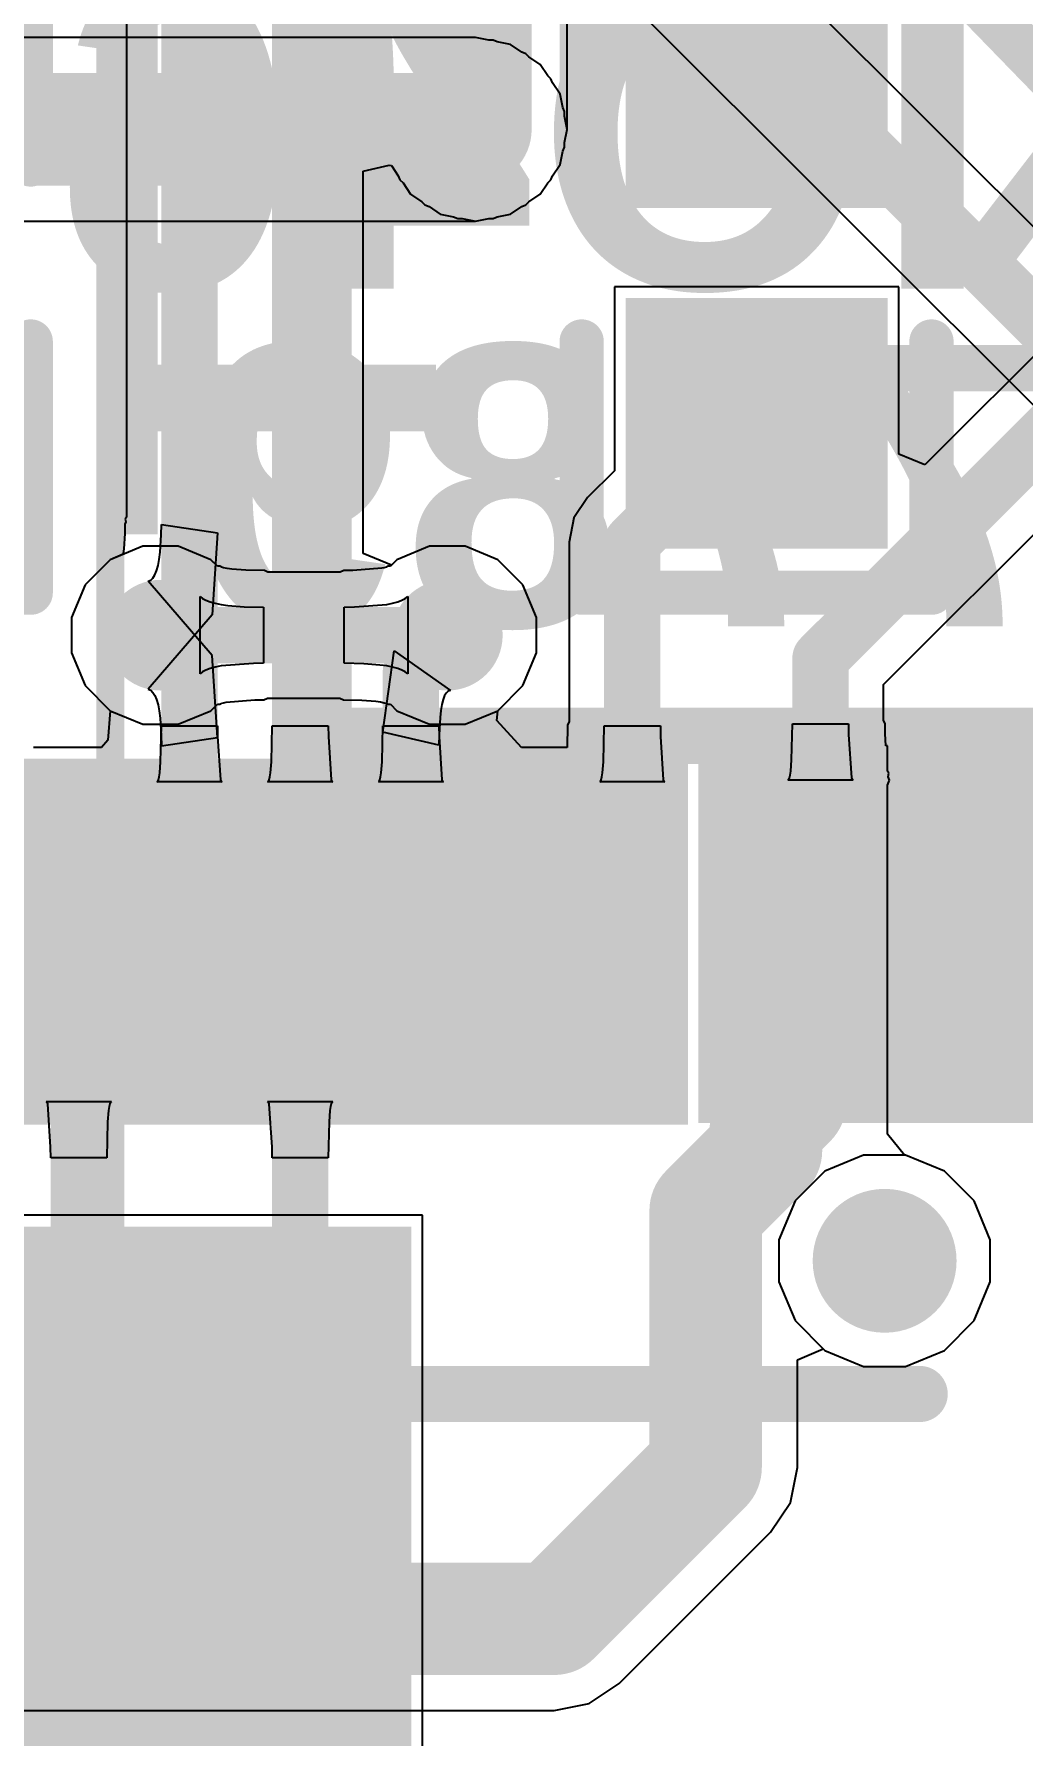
# Model space of a CAD drawing. Header units: millimetres. Extents: x 263 to 304.8, y 57.6 to 115.4.
# Drawn here: x 294.14 to 298.61, y 62.01 to 69.7 of the extents above; entities that cross this region are included whole.
import ezdxf

# ---------------------------------------------------------------- set-up
doc = ezdxf.new("R2010")
doc.units = ezdxf.units.MM
for name, color, linetype in [('BottomLayer', 5, 'Continuous'), ('BottomOverlay', 54, 'Continuous'), ('BottomPaste', 16, 'Continuous'), ('BottomSolder', 6, 'Continuous'), ('PadHoleLayer', 156, 'Continuous'), ('TopLayer', 1, 'Continuous'), ('TopOverlay', 2, 'Continuous'), ('TopPaste', 8, 'Continuous'), ('TopSolder', 216, 'Continuous'), ('ViaHoleLayer', 16, 'Continuous')]:
    doc.layers.add(name, color=color, linetype=linetype)
doc.styles.add('Arial', font='arialbd.ttf', dxfattribs={"height": 0.2})

# ---------------------------------------------------------------- blocks, each defined once
blk = doc.blocks.new('LC_0603_R_17')
at = {"layer": 'TopLayer'}
for points in [[(-1.235, 0.49), (-0.305, 0.49), (-0.305, -0.49), (-1.235, -0.49)], [(0.305, 0.49), (1.235, 0.49), (1.235, -0.49), (0.305, -0.49)]]:
    blk.add_hatch(color=1, dxfattribs=at).paths.add_polyline_path(points)
at = {"layer": 'TopPaste'}
for points in [[(-1.235, 0.49), (-0.305, 0.49), (-0.305, -0.49), (-1.235, -0.49)], [(0.305, 0.49), (1.235, 0.49), (1.235, -0.49), (0.305, -0.49)]]:
    blk.add_hatch(color=8, dxfattribs=at).paths.add_polyline_path(points)
at = {"layer": 'TopSolder'}
for points in [[(-1.3366, 0.5916), (-0.2034, 0.5916), (-0.2034, -0.5916), (-1.3366, -0.5916)], [(0.2034, 0.5916), (1.3366, 0.5916), (1.3366, -0.5916), (0.2034, -0.5916)]]:
    blk.add_hatch(color=216, dxfattribs=at).paths.add_polyline_path(points)
at = {"layer": 'TopOverlay', "const_width": 0.2}
for points in [[(-0.4, 0.79), (-1.535, 0.79)], [(-1.535, -0.79), (-1.535, 0.79)], [(1.535, 0.79), (0.4, 0.79)], [(1.535, -0.79), (1.535, 0.79)], [(-0.4, -0.79), (-1.535, -0.79)], [(1.535, -0.79), (0.4, -0.79)]]:
    blk.add_lwpolyline(points, dxfattribs=at)
at = {"layer": 'TopOverlay', "const_width": 0.1}
for points in [[(-1.585, 0.79, 1), (-1.485, 0.79, 1)], [(-1.585, 0.79, 1), (-1.485, 0.79, 1)], [(-0.45, 0.79, 1), (-0.35, 0.79, 1)], [(0.35, 0.79, 1), (0.45, 0.79, 1)], [(1.485, 0.79, 1), (1.585, 0.79, 1)], [(1.485, 0.79, 1), (1.585, 0.79, 1)], [(-1.585, -0.79, 1), (-1.485, -0.79, 1)], [(-1.585, -0.79, 1), (-1.485, -0.79, 1)], [(-0.45, -0.79, 1), (-0.35, -0.79, 1)], [(0.35, -0.79, 1), (0.45, -0.79, 1)], [(1.485, -0.79, 1), (1.585, -0.79, 1)], [(1.485, -0.79, 1), (1.585, -0.79, 1)]]:
    blk.add_lwpolyline(points, format="xyb", close=True, dxfattribs=at)
blk = doc.blocks.new('LC_0603_R_18')
at = {"layer": 'TopLayer'}
for points in [[(-1.235, 0.49), (-0.305, 0.49), (-0.305, -0.49), (-1.235, -0.49)], [(0.305, 0.49), (1.235, 0.49), (1.235, -0.49), (0.305, -0.49)]]:
    blk.add_hatch(color=1, dxfattribs=at).paths.add_polyline_path(points)
at = {"layer": 'TopPaste'}
for points in [[(-1.235, 0.49), (-0.305, 0.49), (-0.305, -0.49), (-1.235, -0.49)], [(0.305, 0.49), (1.235, 0.49), (1.235, -0.49), (0.305, -0.49)]]:
    blk.add_hatch(color=8, dxfattribs=at).paths.add_polyline_path(points)
at = {"layer": 'TopSolder'}
for points in [[(-1.3366, 0.5916), (-0.2034, 0.5916), (-0.2034, -0.5916), (-1.3366, -0.5916)], [(0.2034, 0.5916), (1.3366, 0.5916), (1.3366, -0.5916), (0.2034, -0.5916)]]:
    blk.add_hatch(color=216, dxfattribs=at).paths.add_polyline_path(points)
at = {"layer": 'TopOverlay', "const_width": 0.2}
for points in [[(-1.535, -0.79), (-1.535, 0.79)], [(-0.4, 0.79), (-1.535, 0.79)], [(1.535, 0.79), (0.4, 0.79)], [(1.535, -0.79), (1.535, 0.79)], [(-0.4, -0.79), (-1.535, -0.79)], [(1.535, -0.79), (0.4, -0.79)]]:
    blk.add_lwpolyline(points, dxfattribs=at)
at = {"layer": 'TopOverlay', "const_width": 0.1}
for points in [[(-1.585, 0.79, 1), (-1.485, 0.79, 1)], [(-1.585, 0.79, 1), (-1.485, 0.79, 1)], [(-0.45, 0.79, 1), (-0.35, 0.79, 1)], [(0.35, 0.79, 1), (0.45, 0.79, 1)], [(1.485, 0.79, 1), (1.585, 0.79, 1)], [(1.485, 0.79, 1), (1.585, 0.79, 1)], [(-1.585, -0.79, 1), (-1.485, -0.79, 1)], [(-1.585, -0.79, 1), (-1.485, -0.79, 1)], [(-0.45, -0.79, 1), (-0.35, -0.79, 1)], [(0.35, -0.79, 1), (0.45, -0.79, 1)], [(1.485, -0.79, 1), (1.585, -0.79, 1)], [(1.485, -0.79, 1), (1.585, -0.79, 1)]]:
    blk.add_lwpolyline(points, format="xyb", close=True, dxfattribs=at)
blk = doc.blocks.new('TF___B_25')
at = {"layer": 'BottomLayer'}
blk.add_hatch(color=5, dxfattribs=at).paths.add_polyline_path([(4.034, 8.2952), (4.034, 6.6952), (1.834, 6.6952), (1.834, 8.2952)])
at = {"layer": 'BottomPaste'}
blk.add_hatch(color=16, dxfattribs=at).paths.add_polyline_path([(4.034, 8.2952), (4.034, 6.6952), (1.834, 6.6952), (1.834, 8.2952)])
at = {"layer": 'BottomSolder'}
blk.add_hatch(color=6, dxfattribs=at).paths.add_polyline_path([(4.1356, 8.3968), (4.1356, 6.5936), (1.7324, 6.5936), (1.7324, 8.3968)])
at = {"layer": 'BottomOverlay', "const_width": 0.127}
blk.add_lwpolyline([(6.1852, 7.038), (-5.8036, 7.038)], dxfattribs=at)
blk = doc.blocks.new('USB_T____C_16P___A_27')
at = {"layer": 'BottomSolder'}
h = blk.add_hatch(color=6, dxfattribs=at)
edge = h.paths.add_edge_path()
edge.add_arc((2.8898, 3.6498), 0.1016, 0, 360)
at = {"layer": 'PadHoleLayer'}
h = blk.add_hatch(color=156, dxfattribs=at)
edge = h.paths.add_edge_path()
edge.add_arc((2.8898, 3.6498), 0.325, 0, 360)
at = {"layer": 'TopLayer'}
for points in [[(-0.9002, 5.8168), (-0.6002, 5.8168), (-0.6002, 4.3668), (-0.9002, 4.3668)], [(-0.4002, 5.8168), (-0.1002, 5.8168), (-0.1002, 4.3668), (-0.4002, 4.3668)], [(0.3998, 4.3668), (0.0998, 4.3668), (0.0998, 5.8168), (0.3998, 5.8168)], [(0.8998, 4.3668), (0.5998, 4.3668), (0.5998, 5.8168), (0.8998, 5.8168)], [(1.0998, 5.8168), (1.3998, 5.8168), (1.3998, 4.3668), (1.0998, 4.3668)], [(1.8998, 4.3668), (1.5998, 4.3668), (1.5998, 5.8168), (1.8998, 5.8168)], [(2.45, 4.3748), (2.15, 4.3748), (2.15, 5.8248), (2.45, 5.8248)], [(2.75, 4.3748), (2.45, 4.3748), (2.45, 5.8248), (2.75, 5.8248)], [(3.2248, 4.3748), (2.9248, 4.3748), (2.9248, 5.8248), (3.2248, 5.8248)], [(3.5248, 4.3748), (3.2248, 4.3748), (3.2248, 5.8248), (3.5248, 5.8248)]]:
    blk.add_hatch(color=1, dxfattribs=at).paths.add_polyline_path(points)
at = {"layer": 'TopPaste'}
for points in [[(-0.9002, 5.8168), (-0.6002, 5.8168), (-0.6002, 4.3668), (-0.9002, 4.3668)], [(-0.4002, 5.8168), (-0.1002, 5.8168), (-0.1002, 4.3668), (-0.4002, 4.3668)], [(0.3998, 4.3668), (0.0998, 4.3668), (0.0998, 5.8168), (0.3998, 5.8168)], [(0.8998, 4.3668), (0.5998, 4.3668), (0.5998, 5.8168), (0.8998, 5.8168)], [(1.0998, 5.8168), (1.3998, 5.8168), (1.3998, 4.3668), (1.0998, 4.3668)], [(1.8998, 4.3668), (1.5998, 4.3668), (1.5998, 5.8168), (1.8998, 5.8168)], [(2.45, 4.3748), (2.15, 4.3748), (2.15, 5.8248), (2.45, 5.8248)], [(2.75, 4.3748), (2.45, 4.3748), (2.45, 5.8248), (2.75, 5.8248)], [(3.2248, 4.3748), (2.9248, 4.3748), (2.9248, 5.8248), (3.2248, 5.8248)], [(3.5248, 4.3748), (3.2248, 4.3748), (3.2248, 5.8248), (3.5248, 5.8248)]]:
    blk.add_hatch(color=8, dxfattribs=at).paths.add_polyline_path(points)
at = {"layer": 'TopSolder'}
for points in [[(2.5516, 4.2732), (2.0484, 4.2732), (2.0484, 5.9264), (2.5516, 5.9264)], [(2.8516, 4.2732), (2.3484, 4.2732), (2.3484, 5.9264), (2.8516, 5.9264)], [(3.3264, 4.2732), (2.8232, 4.2732), (2.8232, 5.9264), (3.3264, 5.9264)], [(3.6264, 4.2732), (3.1232, 4.2732), (3.1232, 5.9264), (3.6264, 5.9264)], [(-1.0018, 5.9184), (-0.4986, 5.9184), (-0.4986, 4.2652), (-1.0018, 4.2652)], [(-0.5018, 5.9184), (0.0014, 5.9184), (0.0014, 4.2652), (-0.5018, 4.2652)], [(0.5014, 4.2652), (-0.0018, 4.2652), (-0.0018, 5.9184), (0.5014, 5.9184)], [(1.0014, 4.2652), (0.4982, 4.2652), (0.4982, 5.9184), (1.0014, 5.9184)], [(0.9982, 5.9184), (1.5014, 5.9184), (1.5014, 4.2652), (0.9982, 4.2652)], [(2.0014, 4.2652), (1.4982, 4.2652), (1.4982, 5.9184), (2.0014, 5.9184)]]:
    blk.add_hatch(color=216, dxfattribs=at).paths.add_polyline_path(points)
h = blk.add_hatch(color=216, dxfattribs=at)
edge = h.paths.add_edge_path()
edge.add_arc((2.8898, 3.6498), 0.1016, 0, 360)
at = {"layer": 'TopOverlay', "const_width": 0.254}
blk.add_lwpolyline([(-3.302, 3.048), (3.048, 3.048)], dxfattribs=at)
at = {"layer": 'TopOverlay', "const_width": 0.127}
blk.add_lwpolyline([(2.9845, 3.048, 1), (3.1115, 3.048, 1)], format="xyb", close=True, dxfattribs=at)
at = {"layer": 'TopOverlay'}
blk.add_text('USB', height=1.27, rotation=360, dxfattribs=at).set_placement((-1.778, 1.397))

msp = doc.modelspace()

# ---------------------------------------------------------------- hatches: boundary and pattern name
at = {"layer": 'BottomLayer'}
h = msp.add_hatch(color=5, dxfattribs=at)
edge = h.paths.add_edge_path()
edge.add_arc((296.1386, 69.2658), 0.25, 0, 360)
h = msp.add_hatch(color=5, dxfattribs=at)
edge = h.paths.add_edge_path()
edge.add_arc((294.7162, 66.9798), 0.25, 0, 360)
h = msp.add_hatch(color=5, dxfattribs=at)
edge = h.paths.add_edge_path()
edge.add_arc((296.0116, 66.9798), 0.25, 0, 360)
at = {"layer": 'TopLayer'}
h = msp.add_hatch(color=1, dxfattribs=at)
edge = h.paths.add_edge_path()
edge.add_arc((296.1386, 69.2658), 0.25, 0, 360)
h = msp.add_hatch(color=1, dxfattribs=at)
edge = h.paths.add_edge_path()
edge.add_arc((294.7162, 66.9798), 0.25, 0, 360)
h = msp.add_hatch(color=1, dxfattribs=at)
edge = h.paths.add_edge_path()
edge.add_arc((296.0116, 66.9798), 0.25, 0, 360)
at = {"layer": 'ViaHoleLayer'}
h = msp.add_hatch(color=16, dxfattribs=at)
edge = h.paths.add_edge_path()
edge.add_arc((296.1386, 69.2658), 0.2, 0, 360)
h = msp.add_hatch(color=16, dxfattribs=at)
edge = h.paths.add_edge_path()
edge.add_arc((294.7162, 66.9798), 0.2, 0, 360)
h = msp.add_hatch(color=16, dxfattribs=at)
edge = h.paths.add_edge_path()
edge.add_arc((296.0116, 66.9798), 0.2, 0, 360)

# ---------------------------------------------------------------- linework, layer by layer
at = {"layer": 'BottomLayer'}
for p, q in [((301.5906, 65.8931), (296.34, 71.1436)), ((296.0206, 70.6573), (301.2712, 65.4068)), ((296.1386, 69.6802), (289.6108, 69.6802)), ((296.1987, 69.6682), (296.1386, 69.6802)), ((296.2186, 69.6682), (296.1987, 69.6682)), ((296.237, 69.6606), (296.2186, 69.6682)), ((296.2972, 69.6486), (296.237, 69.6606)), ((296.3482, 69.6146), (296.2972, 69.6486)), ((296.3665, 69.6069), (296.3482, 69.6146)), ((296.3806, 69.5929), (296.3665, 69.6069)), ((296.4316, 69.5588), (296.3806, 69.5929)), ((296.4657, 69.5078), (296.4316, 69.5588)), ((296.4797, 69.4937), (296.4657, 69.5078)), ((296.4874, 69.4754), (296.4797, 69.4937)), ((296.5214, 69.4244), (296.4874, 69.4754)), ((296.5334, 69.3642), (296.5214, 69.4244)), ((296.541, 69.3458), (296.5334, 69.3642)), ((296.541, 69.3259), (296.541, 69.3458)), ((296.553, 69.2658), (296.541, 69.3259)), ((296.541, 69.2057), (296.553, 69.2658)), ((296.5214, 69.1072), (296.5334, 69.1674)), ((296.5334, 69.1674), (296.541, 69.1858)), ((296.541, 69.1858), (296.541, 69.2057)), ((296.4874, 69.0562), (296.5214, 69.1072)), ((296.4316, 68.9728), (296.4657, 69.0238)), ((296.4657, 69.0238), (296.4797, 69.0379)), ((296.4797, 69.0379), (296.4874, 69.0562)), ((296.2972, 68.883), (296.3482, 68.917)), ((296.3482, 68.917), (296.3665, 68.9247)), ((296.3665, 68.9247), (296.3806, 68.9387)), ((296.3806, 68.9387), (296.4316, 68.9728)), ((289.7824, 68.8514), (296.1386, 68.8514)), ((296.1386, 68.8514), (296.1987, 68.8634)), ((296.1987, 68.8634), (296.2186, 68.8634)), ((296.2186, 68.8634), (296.237, 68.871)), ((296.237, 68.871), (296.2972, 68.883)), ((294.6362, 67.3822), (294.4883, 67.3209)), ((294.7962, 67.3822), (294.6362, 67.3822)), ((294.9441, 67.3209), (294.7962, 67.3822)), ((295.9316, 67.3822), (295.7837, 67.3209)), ((296.0916, 67.3822), (295.9316, 67.3822)), ((296.2395, 67.3209), (296.0916, 67.3822)), ((294.4883, 67.3209), (294.3751, 67.2077)), ((294.973, 67.2921), (294.9441, 67.3209)), ((295.7837, 67.3209), (295.7548, 67.2921)), ((296.3527, 67.2077), (296.2395, 67.3209)), ((294.9768, 67.2917), (294.973, 67.2921)), ((294.9796, 67.2918), (294.9768, 67.2917)), ((294.9809, 67.2913), (294.9796, 67.2918)), ((294.9841, 67.291), (294.9809, 67.2913)), ((294.9898, 67.288), (294.9841, 67.291)), ((294.9913, 67.2874), (294.9898, 67.288)), ((295.0009, 67.2848), (294.9913, 67.2874)), ((295.0175, 67.2815), (295.0009, 67.2848)), ((295.0386, 67.2785), (295.0175, 67.2815)), ((295.1016, 67.2735), (295.0386, 67.2785)), ((295.1851, 67.2717), (295.1016, 67.2735)), ((295.2011, 67.2647), (295.1851, 67.2717)), ((295.528, 67.2647), (295.2011, 67.2647)), ((295.5445, 67.2717), (295.528, 67.2647)), ((295.5849, 67.2722), (295.5445, 67.2717)), ((295.7153, 67.2825), (295.5849, 67.2722)), ((295.7269, 67.2848), (295.7153, 67.2825)), ((295.7365, 67.2874), (295.7269, 67.2848)), ((295.738, 67.288), (295.7365, 67.2874)), ((295.7437, 67.291), (295.738, 67.288)), ((295.7469, 67.2913), (295.7437, 67.291)), ((295.7482, 67.2918), (295.7469, 67.2913)), ((295.751, 67.2917), (295.7482, 67.2918)), ((295.7548, 67.2921), (295.751, 67.2917)), ((294.3751, 67.2077), (294.3138, 67.0598)), ((294.8947, 66.8048), (294.8947, 67.1548)), ((294.8947, 67.1548), (294.9061, 67.1457)), ((294.9061, 67.1457), (294.9213, 67.1375)), ((295.8065, 67.1375), (295.8217, 67.1457)), ((295.8217, 67.1457), (295.8331, 67.1548)), ((295.8331, 67.1548), (295.8331, 66.8048)), ((296.414, 67.0598), (296.3527, 67.2077)), ((294.9213, 67.1375), (294.9403, 67.1303)), ((294.9403, 67.1303), (294.9632, 67.1241)), ((294.9632, 67.1241), (294.99, 67.1188)), ((294.99, 67.1188), (295.0206, 67.1145)), ((295.0206, 67.1145), (295.0933, 67.1087)), ((295.0933, 67.1087), (295.1815, 67.1068)), ((295.1815, 67.1068), (295.1815, 66.8528)), ((295.5463, 67.1068), (295.5923, 67.1073)), ((295.5463, 66.8528), (295.5463, 67.1068)), ((295.5923, 67.1073), (295.7378, 67.1188)), ((295.7378, 67.1188), (295.7646, 67.1241)), ((295.7646, 67.1241), (295.7875, 67.1303)), ((295.7875, 67.1303), (295.8065, 67.1375)), ((294.3138, 67.0598), (294.3138, 66.8998)), ((296.414, 66.8998), (296.414, 67.0598)), ((294.3138, 66.8998), (294.3751, 66.7519)), ((294.99, 66.8408), (294.9632, 66.8355)), ((295.1355, 66.8523), (294.99, 66.8408)), ((295.1815, 66.8528), (295.1355, 66.8523)), ((295.6345, 66.8509), (295.5463, 66.8528)), ((295.7072, 66.8451), (295.6345, 66.8509)), ((295.7378, 66.8408), (295.7072, 66.8451)), ((295.7646, 66.8355), (295.7378, 66.8408)), ((296.3527, 66.7519), (296.414, 66.8998)), ((294.9061, 66.8139), (294.8947, 66.8048)), ((294.9213, 66.8221), (294.9061, 66.8139)), ((294.9403, 66.8293), (294.9213, 66.8221)), ((294.9632, 66.8355), (294.9403, 66.8293)), ((295.7875, 66.8293), (295.7646, 66.8355)), ((295.8065, 66.8221), (295.7875, 66.8293)), ((295.8217, 66.8139), (295.8065, 66.8221)), ((295.8331, 66.8048), (295.8217, 66.8139)), ((294.3751, 66.7519), (294.4883, 66.6387)), ((295.0125, 66.6771), (295.1429, 66.6874)), ((295.1429, 66.6874), (295.1833, 66.6879)), ((295.1833, 66.6879), (295.1998, 66.6949)), ((295.1998, 66.6949), (295.5267, 66.6949)), ((295.5267, 66.6949), (295.5427, 66.6879)), ((295.5427, 66.6879), (295.6262, 66.6861)), ((295.6262, 66.6861), (295.6892, 66.6811)), ((296.2395, 66.6387), (296.3527, 66.7519)), ((294.4883, 66.6387), (294.6362, 66.5774)), ((294.7962, 66.5774), (294.9441, 66.6387)), ((294.9441, 66.6387), (294.973, 66.6675)), ((294.973, 66.6675), (294.9768, 66.6679)), ((294.9768, 66.6679), (294.9796, 66.6678)), ((294.9796, 66.6678), (294.9809, 66.6683)), ((294.9809, 66.6683), (294.9841, 66.6686)), ((294.9841, 66.6686), (294.9898, 66.6716)), ((294.9898, 66.6716), (294.9913, 66.6722)), ((294.9913, 66.6722), (295.0009, 66.6748)), ((295.0009, 66.6748), (295.0125, 66.6771)), ((295.6892, 66.6811), (295.7103, 66.6781)), ((295.7103, 66.6781), (295.7269, 66.6748)), ((295.7269, 66.6748), (295.7365, 66.6722)), ((295.7365, 66.6722), (295.738, 66.6716)), ((295.738, 66.6716), (295.7437, 66.6686)), ((295.7437, 66.6686), (295.7469, 66.6683)), ((295.7469, 66.6683), (295.7482, 66.6678)), ((295.7482, 66.6678), (295.751, 66.6679)), ((295.751, 66.6679), (295.7548, 66.6675)), ((295.7548, 66.6675), (295.7837, 66.6387)), ((295.7837, 66.6387), (295.9316, 66.5774)), ((296.0916, 66.5774), (296.2395, 66.6387)), ((294.6362, 66.5774), (294.7962, 66.5774)), ((295.9316, 66.5774), (296.0916, 66.5774)), ((297.8921, 64.63), (297.7166, 64.5574)), ((298.082, 64.63), (297.8921, 64.63)), ((298.2575, 64.5574), (298.082, 64.63)), ((297.7166, 64.5574), (297.5823, 64.4231)), ((298.3918, 64.4231), (298.2575, 64.5574)), ((297.5823, 64.4231), (297.5096, 64.2476)), ((298.4644, 64.2476), (298.3918, 64.4231)), ((295.8994, 64.3584), (293.9946, 64.3584)), ((295.8994, 61.8536), (295.8994, 64.3584)), ((297.5096, 64.2476), (297.5096, 64.0577)), ((298.4644, 64.0577), (298.4644, 64.2476)), ((297.5096, 64.0577), (297.5823, 63.8822)), ((298.3918, 63.8822), (298.4644, 64.0577)), ((297.5823, 63.8822), (297.7166, 63.7479)), ((298.2575, 63.7479), (298.3918, 63.8822)), ((297.7166, 63.7479), (297.8921, 63.6752)), ((298.082, 63.6752), (298.2575, 63.7479)), ((297.8921, 63.6752), (298.082, 63.6752))]:
    msp.add_line(p, q, dxfattribs=at)
for points, const_width in [([(296.1386, 70.9422), (301.4726, 65.6082)], 0.254), ([(289.6108, 69.2658), (296.1386, 69.2658)], 0.508), ([(294.7162, 66.9798), (296.0116, 66.9798)], 0.254)]:
    msp.add_lwpolyline(points, dxfattribs=dict(at, const_width=const_width))
for points, const_width in [([(296.0116, 69.2658, 1), (296.2656, 69.2658, 1)], 0.254), ([(294.6527, 66.9798, 1), (294.7797, 66.9798, 1)], 0.127), ([(295.9481, 66.9798, 1), (296.0751, 66.9798, 1)], 0.127)]:
    msp.add_lwpolyline(points, format="xyb", close=True, dxfattribs=dict(at, const_width=const_width))
at = {"layer": 'BottomOverlay', "const_width": 0.254}
for points in [[(295.4528, 66.5762), (295.4528, 74.2696)], [(295.4017, 66.5251), (295.4528, 66.5762)], [(295.4017, 66.5251), (302.0568, 66.5251)]]:
    msp.add_lwpolyline(points, dxfattribs=at)
at = {"layer": 'BottomOverlay', "const_width": 0.127}
for points in [[(295.3893, 66.5762, 1), (295.5163, 66.5762, 1)], [(295.3893, 66.5762, 1), (295.5163, 66.5762, 1)], [(295.3382, 66.5251, 1), (295.4652, 66.5251, 1)], [(295.3382, 66.5251, 1), (295.4652, 66.5251, 1)]]:
    msp.add_lwpolyline(points, format="xyb", close=True, dxfattribs=at)
at = {"layer": 'TopLayer'}
for p, q in [((294.5622, 78.0291), (294.5622, 67.5125)), ((296.553, 69.2658), (296.553, 69.9578)), ((296.541, 69.2057), (296.553, 69.2658)), ((296.5214, 69.1072), (296.5334, 69.1674)), ((296.5334, 69.1674), (296.541, 69.1858)), ((296.541, 69.1858), (296.541, 69.2057)), ((295.6319, 69.0771), (295.7494, 69.1045)), ((295.6319, 67.3488), (295.6319, 69.0771)), ((295.7494, 69.1045), (295.7589, 69.1025)), ((295.7589, 69.1025), (295.7898, 69.0562)), ((296.4874, 69.0562), (296.5214, 69.1072)), ((295.7898, 69.0562), (295.7975, 69.0379)), ((295.7975, 69.0379), (295.8115, 69.0238)), ((295.8115, 69.0238), (295.8456, 68.9728)), ((296.4316, 68.9728), (296.4657, 69.0238)), ((296.4657, 69.0238), (296.4797, 69.0379)), ((296.4797, 69.0379), (296.4874, 69.0562)), ((295.8456, 68.9728), (295.8966, 68.9387)), ((295.8966, 68.9387), (295.9107, 68.9247)), ((295.9107, 68.9247), (295.929, 68.917)), ((295.929, 68.917), (295.98, 68.883)), ((296.2972, 68.883), (296.3482, 68.917)), ((296.3482, 68.917), (296.3665, 68.9247)), ((296.3665, 68.9247), (296.3806, 68.9387)), ((296.3806, 68.9387), (296.4316, 68.9728)), ((295.98, 68.883), (296.0402, 68.871)), ((296.0402, 68.871), (296.0586, 68.8634)), ((296.0586, 68.8634), (296.0785, 68.8634)), ((296.0785, 68.8634), (296.1386, 68.8514)), ((296.1386, 68.8514), (296.1987, 68.8634)), ((296.1987, 68.8634), (296.2186, 68.8634)), ((296.2186, 68.8634), (296.237, 68.871)), ((296.237, 68.871), (296.2972, 68.883)), ((298.051, 68.5544), (296.7662, 68.5544)), ((296.7662, 68.5544), (296.7662, 67.7225)), ((298.051, 67.7981), (298.051, 68.5544)), ((298.7747, 68.3559), (298.1683, 67.7495)), ((297.9821, 66.7575), (299.261, 68.0364)), ((298.1683, 67.7495), (298.051, 67.7981)), ((296.7662, 67.7225), (296.6456, 67.6019)), ((296.6456, 67.6019), (296.5838, 67.5095)), ((294.5551, 67.4819), (294.5545, 67.4396)), ((294.5596, 67.4924), (294.5551, 67.4819)), ((294.5622, 67.5125), (294.5568, 67.5035)), ((294.5568, 67.5035), (294.5596, 67.4924)), ((294.7194, 67.4335), (294.72, 67.4798)), ((294.72, 67.4798), (294.974, 67.4428)), ((296.5838, 67.5095), (296.5622, 67.4004)), ((294.5545, 67.4396), (294.5504, 67.3703)), ((294.7147, 67.3548), (294.7194, 67.4335)), ((294.974, 67.4428), (294.9487, 67.0716)), ((295.9316, 67.3822), (295.7837, 67.3209)), ((296.0916, 67.3822), (295.9316, 67.3822)), ((296.2395, 67.3209), (296.0916, 67.3822)), ((296.5622, 67.4004), (296.5622, 67.4004)), ((296.5622, 67.4004), (296.5622, 66.5899)), ((294.4883, 67.3209), (294.3751, 67.2077)), ((294.547, 67.3453), (294.4883, 67.3209)), ((294.5475, 67.3483), (294.547, 67.3453)), ((294.5504, 67.3703), (294.5475, 67.3483)), ((294.7052, 67.2944), (294.7105, 67.3223)), ((294.7105, 67.3223), (294.7147, 67.3548)), ((295.7589, 67.2962), (295.6319, 67.3488)), ((295.7837, 67.3209), (295.7589, 67.2962)), ((296.3527, 67.2077), (296.2395, 67.3209)), ((294.6605, 67.2235), (294.6718, 67.2285)), ((294.9487, 66.888), (294.6605, 67.2235)), ((294.6718, 67.2285), (294.6819, 67.2381)), ((294.6819, 67.2381), (294.6909, 67.2523)), ((294.6909, 67.2523), (294.6986, 67.271)), ((294.6986, 67.271), (294.7052, 67.2944)), ((294.3751, 67.2077), (294.3138, 67.0598)), ((296.414, 67.0598), (296.3527, 67.2077)), ((294.9487, 67.0716), (294.6605, 66.7361)), ((294.3138, 67.0598), (294.3138, 66.8998)), ((296.414, 66.8998), (296.414, 67.0598)), ((294.3138, 66.8998), (294.3751, 66.7519)), ((294.974, 66.5168), (294.9487, 66.888)), ((295.72, 66.5416), (295.772, 66.9085)), ((295.772, 66.9085), (296.0258, 66.7302)), ((296.3527, 66.7519), (296.414, 66.8998)), ((294.3751, 66.7519), (294.4883, 66.6387)), ((294.6605, 66.7361), (294.6718, 66.7311)), ((294.6718, 66.7311), (294.6819, 66.7215)), ((294.6819, 66.7215), (294.6909, 66.7073)), ((294.6909, 66.7073), (294.6986, 66.6886)), ((294.6986, 66.6886), (294.7052, 66.6652)), ((295.9927, 66.6892), (295.987, 66.6668)), ((295.9994, 66.7067), (295.9927, 66.6892)), ((296.0072, 66.7194), (295.9994, 66.7067)), ((296.016, 66.7272), (296.0072, 66.7194)), ((296.0258, 66.7302), (296.016, 66.7272)), ((296.2395, 66.6387), (296.3527, 66.7519)), ((297.9821, 66.5962), (297.9821, 66.7575)), ((294.4883, 66.6387), (294.4784, 66.5053)), ((294.7052, 66.6652), (294.7105, 66.6373)), ((294.7105, 66.6373), (294.7147, 66.6048)), ((295.9787, 66.6077), (295.9746, 66.5291)), ((295.9823, 66.6397), (295.9787, 66.6077)), ((295.987, 66.6668), (295.9823, 66.6397)), ((296.2352, 66.595), (296.2395, 66.6387)), ((294.7147, 66.6048), (294.7194, 66.5261)), ((294.7168, 66.408), (294.72, 66.5706)), ((294.72, 66.5706), (294.974, 66.5706)), ((294.974, 66.5706), (294.9742, 66.5223)), ((295.2168, 66.408), (295.22, 66.5706)), ((295.22, 66.5706), (295.474, 66.5706)), ((295.474, 66.5706), (295.4742, 66.5223)), ((295.7168, 66.408), (295.72, 66.5706)), ((295.72, 66.5706), (295.974, 66.5706)), ((295.974, 66.4826), (295.72, 66.5416)), ((295.974, 66.5706), (295.9742, 66.5223)), ((295.9746, 66.5291), (295.974, 66.4826)), ((296.346, 66.472), (296.2352, 66.595)), ((296.5551, 66.5738), (296.5531, 66.472)), ((296.5622, 66.5899), (296.5551, 66.5738)), ((296.7168, 66.408), (296.72, 66.5706)), ((296.72, 66.5706), (296.974, 66.5706)), ((296.974, 66.5706), (296.9742, 66.5223)), ((297.567, 66.416), (297.5702, 66.5786)), ((297.5702, 66.5786), (297.8242, 66.5786)), ((297.8242, 66.5786), (297.8244, 66.5303)), ((297.8244, 66.5303), (297.837, 66.3347)), ((297.9892, 66.5793), (297.9821, 66.5962)), ((297.9893, 66.536), (297.9892, 66.5793)), ((297.9929, 66.48), (297.9893, 66.536)), ((294.45, 66.472), (294.1428, 66.472)), ((294.4784, 66.5053), (294.45, 66.472)), ((294.7194, 66.5261), (294.72, 66.4798)), ((294.72, 66.4798), (294.974, 66.5168)), ((294.9742, 66.5223), (294.9868, 66.3267)), ((295.4742, 66.5223), (295.4868, 66.3267)), ((295.9742, 66.5223), (295.9868, 66.3267)), ((296.5531, 66.472), (296.346, 66.472)), ((296.9742, 66.5223), (296.9868, 66.3267)), ((297.9996, 66.48), (297.9929, 66.48)), ((297.9996, 66.3762), (297.9996, 66.48)), ((294.7129, 66.3572), (294.7168, 66.408)), ((295.2129, 66.3572), (295.2168, 66.408)), ((295.7129, 66.3572), (295.7168, 66.408)), ((296.7129, 66.3572), (296.7168, 66.408)), ((297.563, 66.3652), (297.567, 66.416)), ((298.0003, 66.365), (297.9996, 66.3762)), ((294.7001, 66.3166), (294.7039, 66.3191)), ((294.994, 66.3166), (294.7001, 66.3166)), ((294.7039, 66.3191), (294.7073, 66.3267)), ((294.7073, 66.3267), (294.7103, 66.3394)), ((294.7103, 66.3394), (294.7129, 66.3572)), ((294.9868, 66.3267), (294.9902, 66.3191)), ((294.9902, 66.3191), (294.994, 66.3166)), ((295.2001, 66.3166), (295.2039, 66.3191)), ((295.494, 66.3166), (295.2001, 66.3166)), ((295.2039, 66.3191), (295.2073, 66.3267)), ((295.2073, 66.3267), (295.2103, 66.3394)), ((295.2103, 66.3394), (295.2129, 66.3572)), ((295.4868, 66.3267), (295.4902, 66.3191)), ((295.4902, 66.3191), (295.494, 66.3166)), ((295.7001, 66.3166), (295.7039, 66.3191)), ((295.994, 66.3166), (295.7001, 66.3166)), ((295.7039, 66.3191), (295.7073, 66.3267)), ((295.7073, 66.3267), (295.7103, 66.3394)), ((295.7103, 66.3394), (295.7129, 66.3572)), ((295.9868, 66.3267), (295.9902, 66.3191)), ((295.9902, 66.3191), (295.994, 66.3166)), ((296.7001, 66.3166), (296.7039, 66.3191)), ((296.994, 66.3166), (296.7001, 66.3166)), ((296.7039, 66.3191), (296.7073, 66.3267)), ((296.7073, 66.3267), (296.7103, 66.3394)), ((296.7103, 66.3394), (296.7129, 66.3572)), ((296.9868, 66.3267), (296.9902, 66.3191)), ((296.9902, 66.3191), (296.994, 66.3166)), ((297.5502, 66.3246), (297.554, 66.3271)), ((297.8442, 66.3246), (297.5502, 66.3246)), ((297.554, 66.3271), (297.5574, 66.3347)), ((297.5574, 66.3347), (297.5604, 66.3474)), ((297.5604, 66.3474), (297.563, 66.3652)), ((297.837, 66.3347), (297.8404, 66.3271)), ((297.8404, 66.3271), (297.8442, 66.3246)), ((297.9996, 66.3016), (298.0091, 66.3246)), ((297.9996, 64.7252), (297.9996, 66.3016)), ((298.006, 66.3565), (298.0003, 66.365)), ((298.0027, 66.3401), (298.006, 66.3565)), ((298.0091, 66.3246), (298.0027, 66.3401)), ((294.2039, 64.8701), (294.2001, 64.8727)), ((294.2001, 64.8727), (294.494, 64.8727)), ((294.2073, 64.8625), (294.2039, 64.8701)), ((294.2198, 64.6669), (294.2073, 64.8625)), ((294.4838, 64.8498), (294.4812, 64.832)), ((294.4868, 64.8625), (294.4838, 64.8498)), ((294.4902, 64.8701), (294.4868, 64.8625)), ((294.494, 64.8727), (294.4902, 64.8701)), ((295.2039, 64.8701), (295.2001, 64.8727)), ((295.2001, 64.8727), (295.494, 64.8727)), ((295.2073, 64.8625), (295.2039, 64.8701)), ((295.2198, 64.6669), (295.2073, 64.8625)), ((295.4838, 64.8498), (295.4812, 64.832)), ((295.4868, 64.8625), (295.4838, 64.8498)), ((295.4902, 64.8701), (295.4868, 64.8625)), ((295.494, 64.8727), (295.4902, 64.8701)), ((294.4772, 64.7812), (294.474, 64.6187)), ((294.4812, 64.832), (294.4772, 64.7812)), ((295.4772, 64.7812), (295.474, 64.6187)), ((295.4812, 64.832), (295.4772, 64.7812)), ((298.0764, 64.63), (297.9996, 64.7252)), ((294.22, 64.6187), (294.2198, 64.6669)), ((294.474, 64.6187), (294.22, 64.6187)), ((295.22, 64.6187), (295.2198, 64.6669)), ((295.474, 64.6187), (295.22, 64.6187)), ((298.082, 64.63), (298.0764, 64.63)), ((298.2575, 64.5574), (298.082, 64.63)), ((298.3918, 64.4231), (298.2575, 64.5574)), ((298.4644, 64.2476), (298.3918, 64.4231)), ((298.4644, 64.0577), (298.4644, 64.2476)), ((298.3918, 63.8822), (298.4644, 64.0577)), ((298.2575, 63.7479), (298.3918, 63.8822)), ((297.5928, 63.7058), (297.7101, 63.7544)), ((297.5928, 63.219), (297.5928, 63.7058)), ((297.7101, 63.7544), (297.7166, 63.7479)), ((297.7166, 63.7479), (297.8921, 63.6752)), ((298.082, 63.6752), (298.2575, 63.7479)), ((297.8921, 63.6752), (298.082, 63.6752)), ((297.5612, 63.0604), (297.5928, 63.219)), ((297.4714, 62.926), (297.5612, 63.0604)), ((296.7872, 62.2418), (297.4714, 62.926)), ((296.6528, 62.152), (296.7872, 62.2418)), ((296.4942, 62.1204), (296.6528, 62.152)), ((293.9481, 62.1204), (296.4942, 62.1204))]:
    msp.add_line(p, q, dxfattribs=at)
for points, const_width in [([(294.847, 65.5946), (294.847, 78.3786)], 0.254), ([(295.347, 65.5946), (295.347, 78.3786)], 0.254), ([(296.1386, 69.2658), (296.1386, 70.1294)], 0.508), ([(297.6972, 66.8755), (299.0596, 68.2379)], 0.254), ([(296.847, 67.4004), (297.3836, 67.937)], 0.254), ([(297.3836, 67.937), (297.4086, 67.937)], 0.254), ([(296.847, 65.5946), (296.847, 67.4004)], 0.254), ([(295.847, 66.8152), (296.0116, 66.9798)], 0.254), ([(297.6972, 65.6026), (297.6972, 66.8755)], 0.254), ([(295.847, 65.5946), (295.847, 66.8152)], 0.254), ([(294.347, 64.0978), (294.347, 65.5946)], 0.254), ([(295.347, 64.1054), (295.347, 65.5946)], 0.254), ([(297.4512, 64.7618), (297.561, 64.8716)], 0.508), ([(297.4512, 64.6512), (297.4512, 64.7618)], 0.508), ([(297.1784, 64.3784), (297.4512, 64.6512)], 0.508), ([(297.1784, 63.219), (297.1784, 64.3784)], 0.508), ([(294.347, 64.0978), (294.5892, 63.8556)], 0.254), ([(295.0972, 63.8556), (295.347, 64.1054)], 0.254), ([(294.5892, 63.8556), (295.0972, 63.8556)], 0.254), ([(296.4942, 62.5348), (297.1784, 63.219)], 0.508), ([(293.3192, 62.5348), (296.4942, 62.5348)], 0.508)]:
    msp.add_lwpolyline(points, dxfattribs=dict(at, const_width=const_width))
for points, const_width in [([(296.0116, 69.2658, 1), (296.2656, 69.2658, 1)], 0.254), ([(297.3201, 67.937, 1), (297.4471, 67.937, 1)], 0.127), ([(297.3201, 67.937, 1), (297.4471, 67.937, 1)], 0.127), ([(297.3451, 67.937, 1), (297.4721, 67.937, 1)], 0.127), ([(296.7835, 67.4004, 1), (296.9105, 67.4004, 1)], 0.127), ([(296.7835, 67.4004, 1), (296.9105, 67.4004, 1)], 0.127), ([(295.9481, 66.9798, 1), (296.0751, 66.9798, 1)], 0.127), ([(297.6337, 66.8755, 1), (297.7607, 66.8755, 1)], 0.127), ([(297.6337, 66.8755, 1), (297.7607, 66.8755, 1)], 0.127), ([(295.7835, 66.8152, 1), (295.9105, 66.8152, 1)], 0.127), ([(295.7835, 66.8152, 1), (295.9105, 66.8152, 1)], 0.127), ([(294.2835, 65.5946, 1), (294.4105, 65.5946, 1)], 0.127), ([(294.7835, 65.5946, 1), (294.9105, 65.5946, 1)], 0.127), ([(295.2835, 65.5946, 1), (295.4105, 65.5946, 1)], 0.127), ([(295.2835, 65.5946, 1), (295.4105, 65.5946, 1)], 0.127), ([(295.7835, 65.5946, 1), (295.9105, 65.5946, 1)], 0.127), ([(296.7835, 65.5946, 1), (296.9105, 65.5946, 1)], 0.127), ([(297.6337, 65.6026, 1), (297.7607, 65.6026, 1)], 0.127), ([(297.434, 64.8716, 1), (297.688, 64.8716, 1)], 0.254), ([(297.3242, 64.7618, 1), (297.5782, 64.7618, 1)], 0.254), ([(297.3242, 64.7618, 1), (297.5782, 64.7618, 1)], 0.254), ([(297.3242, 64.6512, 1), (297.5782, 64.6512, 1)], 0.254), ([(297.3242, 64.6512, 1), (297.5782, 64.6512, 1)], 0.254), ([(297.0514, 64.3784, 1), (297.3054, 64.3784, 1)], 0.254), ([(297.0514, 64.3784, 1), (297.3054, 64.3784, 1)], 0.254), ([(294.2835, 64.0978, 1), (294.4105, 64.0978, 1)], 0.127), ([(294.2835, 64.0978, 1), (294.4105, 64.0978, 1)], 0.127), ([(295.2835, 64.1054, 1), (295.4105, 64.1054, 1)], 0.127), ([(295.2835, 64.1054, 1), (295.4105, 64.1054, 1)], 0.127), ([(294.5257, 63.8556, 1), (294.6527, 63.8556, 1)], 0.127), ([(294.5257, 63.8556, 1), (294.6527, 63.8556, 1)], 0.127), ([(295.0337, 63.8556, 1), (295.1607, 63.8556, 1)], 0.127), ([(295.0337, 63.8556, 1), (295.1607, 63.8556, 1)], 0.127), ([(297.0514, 63.219, 1), (297.3054, 63.219, 1)], 0.254), ([(297.0514, 63.219, 1), (297.3054, 63.219, 1)], 0.254), ([(296.3672, 62.5348, 1), (296.6212, 62.5348, 1)], 0.254), ([(296.3672, 62.5348, 1), (296.6212, 62.5348, 1)], 0.254)]:
    msp.add_lwpolyline(points, format="xyb", close=True, dxfattribs=dict(at, const_width=const_width))

# ---------------------------------------------------------------- block references
at = {"rotation": 270}
for name, p in [('TF___B_25', (287.4518, 66.04)), ('LC_0603_R_18', (293.3399, 68.707)), ('LC_0603_R_17', (297.4086, 68.707))]:
    msp.add_blockref(name, p, dxfattribs=at)
msp.add_blockref('USB_T____C_16P___A_27', (295.0972, 60.5028))

# ---------------------------------------------------------------- texts
at = {"layer": 'BottomOverlay', "style": 'Arial', "text_generation_flag": 2}
for s, height, p in [('IO46', 1.4, (298.4754, 68.546)), ('BLK', 1.27, (301.8372, 68.58)), ('ST7789', 1.27, (301.0408, 67.0205))]:
    msp.add_text(s, height=height, dxfattribs=at).set_placement(p)
at = {"layer": 'TopOverlay', "style": 'Arial'}
msp.add_text('TTL', height=1.5, rotation=90, dxfattribs=at).set_placement((295.9608, 67.4116))

doc.saveas('drawing.dxf')
